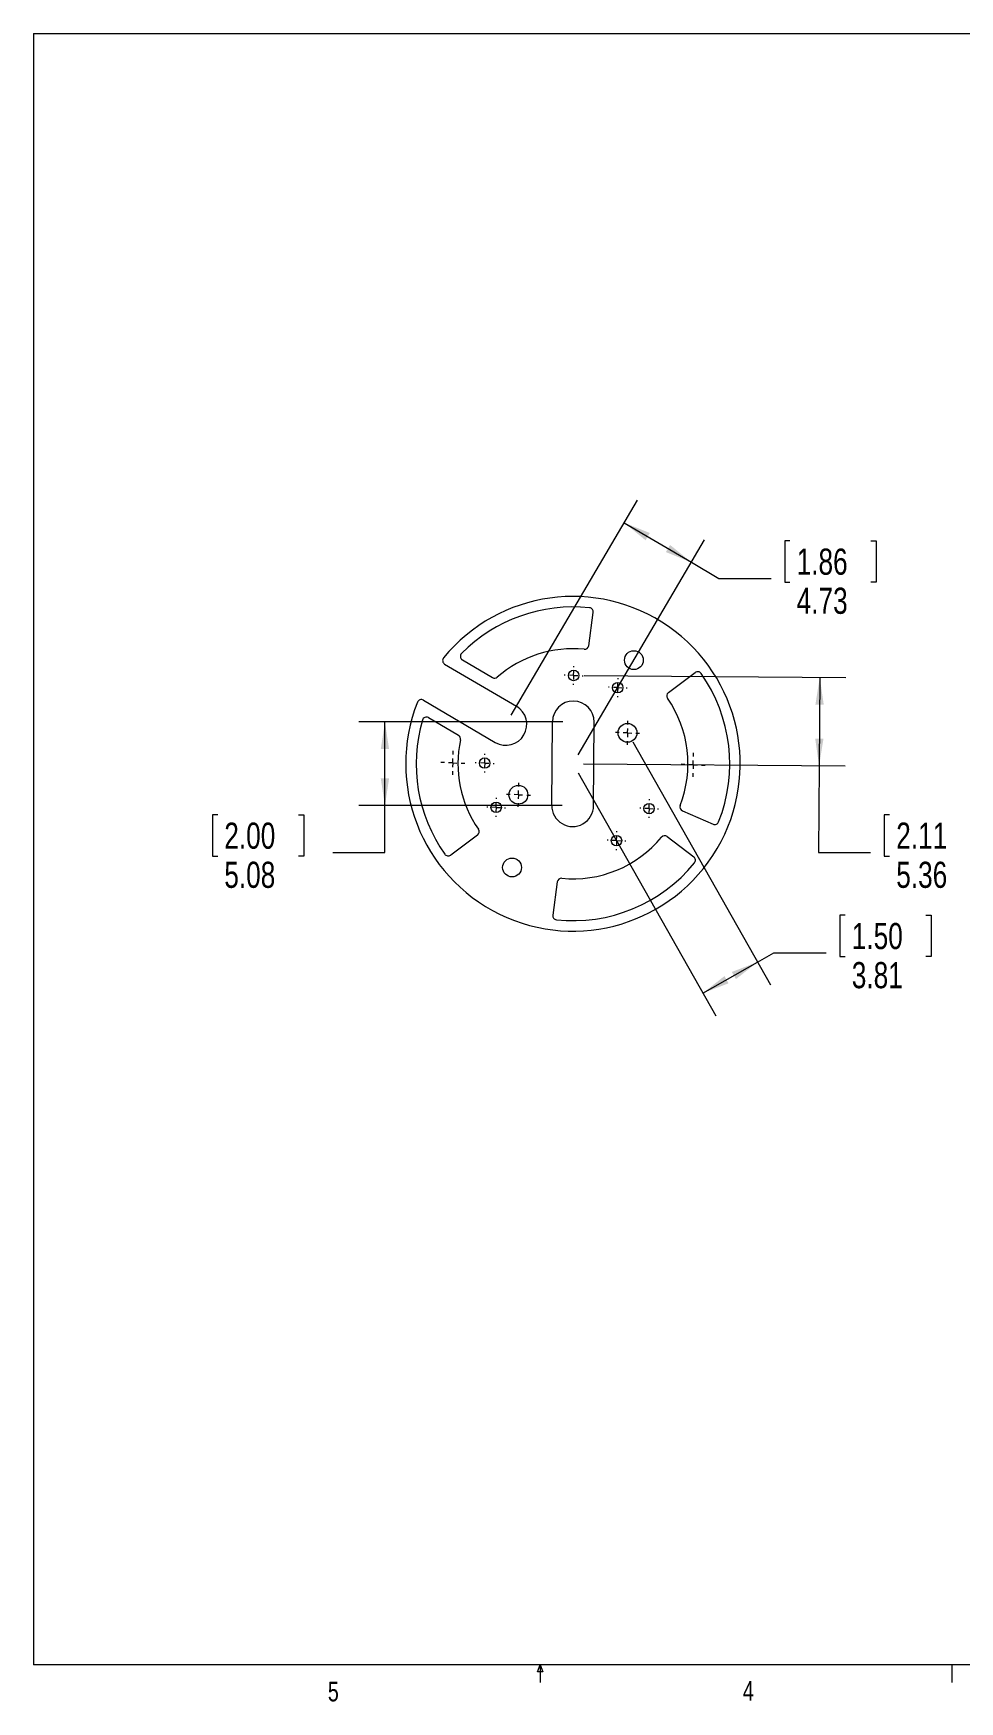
# Model space of a CAD drawing. Header units: millimetres. Extents: x 0.8 to 27, y 0.5 to 20.8.
# Drawn here: x 0.84 to 12.09, y 0.55 to 20.81 of the extents above; entities that cross this region are included whole.
import ezdxf

# ---------------------------------------------------------------- set-up
doc = ezdxf.new("R2010")
doc.units = ezdxf.units.MM
doc.styles.add('SLDTEXTSTYLE0', font='TXT', dxfattribs={"width": 0.75})
doc.dimstyles.new('SLDDIMSTYLE0', dxfattribs={"dimtxt": 0.3175, "dimasz": 0.3302, "dimexe": 0, "dimexo": 0.0625, "dimgap": 0.079375, "dimtad": 0, "dimtih": 1, "dimtoh": 1, "dimlfac": 5, "dimrnd": 1e-09, "dimzin": 12, "dimdsep": 46, "dimtxsty": 'SLDTEXTSTYLE0', "dimsah": 1, "dimcen": 0.09, "dimadec": 0, "dimazin": 3, "dimtfac": 1, "dimtofl": 0, "dimtmove": 0, "dimatfit": 3, "dimfxl": 1, "dimfrac": 2, "dimtolj": 1, "dimtzin": 12, "dimarcsym": 0})

# ---------------------------------------------------------------- blocks, each defined once
blk = doc.blocks.new('_D')
at = {"color": 7, "linetype": 'Continuous', "lineweight": 0}
for p, q in [((7.53, 13.009), (10.711, 12.984)), ((10.393, 12.986), (10.385, 11.914)), ((7.521, 11.936), (10.702, 11.911)), ((10.385, 11.914), (10.376, 10.861)), ((11.242, 11.318), (11.177, 11.318)), ((11.177, 11.318), (11.177, 10.814)), ((12.224, 11.318), (12.288, 11.318)), ((12.288, 11.318), (12.288, 10.814)), ((10.376, 10.861), (11.011, 10.861)), ((11.177, 10.814), (11.242, 10.814)), ((12.288, 10.814), (12.224, 10.814))]:
    blk.add_line(p, q, dxfattribs=at)
for points in [[(10.393, 12.986), (10.34, 12.657), (10.441, 12.656)], [(10.385, 11.914), (10.438, 12.243), (10.337, 12.244)]]:
    blk.add_solid(points, dxfattribs=at)
at = {"color": 7, "linetype": 'Continuous', "lineweight": 0, "char_height": 0.3175, "attachment_point": 1, "style": 'SLDTEXTSTYLE0'}
for s, insert in [('2.11', (11.322, 11.223)), ('5.36', (11.322, 10.748))]:
    blk.add_mtext(s, dxfattribs=dict(at, insert=insert))
blk = doc.blocks.new('_D_1')
at = {"color": 7, "linetype": 'Continuous', "lineweight": 0}
for p, q in [((7.271, 12.445), (4.792, 12.445)), ((5.11, 11.429), (5.11, 12.445)), ((7.263, 11.429), (4.792, 11.429)), ((5.11, 10.861), (5.11, 11.429)), ((3.078, 11.318), (3.013, 11.318)), ((3.013, 11.318), (3.013, 10.814)), ((4.06, 11.318), (4.125, 11.318)), ((4.125, 11.318), (4.125, 10.814)), ((3.013, 10.814), (3.078, 10.814)), ((4.125, 10.814), (4.06, 10.814)), ((4.475, 10.861), (5.11, 10.861))]:
    blk.add_line(p, q, dxfattribs=at)
for points in [[(5.11, 12.445), (5.059, 12.115), (5.16, 12.115)], [(5.11, 11.429), (5.16, 11.759), (5.059, 11.759)]]:
    blk.add_solid(points, dxfattribs=at)
at = {"color": 7, "linetype": 'Continuous', "lineweight": 0, "char_height": 0.3175, "attachment_point": 1, "style": 'SLDTEXTSTYLE0'}
for s, insert in [('2.00', (3.158, 11.223)), ('5.08', (3.158, 10.748))]:
    blk.add_mtext(s, dxfattribs=dict(at, insert=insert))
blk = doc.blocks.new('_D_2')
at = {"color": 7, "linetype": 'Continuous', "lineweight": 0}
for p, q in [((6.643, 12.526), (8.178, 15.137)), ((8.018, 14.864), (8.833, 14.384)), ((7.459, 12.047), (8.994, 14.658)), ((10.031, 14.646), (9.967, 14.646)), ((9.967, 14.646), (9.967, 14.142)), ((11.014, 14.646), (11.078, 14.646)), ((11.078, 14.646), (11.078, 14.142)), ((8.833, 14.384), (9.166, 14.188)), ((9.166, 14.188), (9.801, 14.188)), ((9.967, 14.142), (10.031, 14.142)), ((11.078, 14.142), (11.014, 14.142))]:
    blk.add_line(p, q, dxfattribs=at)
for points in [[(8.018, 14.864), (8.276, 14.652), (8.328, 14.74)], [(8.833, 14.384), (8.574, 14.595), (8.523, 14.508)]]:
    blk.add_solid(points, dxfattribs=at)
at = {"color": 7, "linetype": 'Continuous', "lineweight": 0, "char_height": 0.3175, "attachment_point": 1, "style": 'SLDTEXTSTYLE0'}
for s, insert in [('1.86', (10.112, 14.551)), ('4.73', (10.112, 14.076))]:
    blk.add_mtext(s, dxfattribs=dict(at, insert=insert))
blk = doc.blocks.new('_D_3')
at = {"color": 7, "linetype": 'Continuous', "lineweight": 0}
for p, q in [((8.12, 12.202), (9.793, 9.252)), ((7.457, 11.827), (9.13, 8.876)), ((10.701, 10.099), (10.636, 10.099)), ((10.636, 10.099), (10.636, 9.595)), ((11.683, 10.099), (11.748, 10.099)), ((11.748, 10.099), (11.748, 9.595)), ((8.973, 9.152), (9.636, 9.528)), ((9.636, 9.528), (9.836, 9.641)), ((9.836, 9.641), (10.471, 9.641)), ((10.636, 9.595), (10.701, 9.595)), ((11.748, 9.595), (11.683, 9.595))]:
    blk.add_line(p, q, dxfattribs=at)
for points in [[(9.636, 9.528), (9.324, 9.409), (9.374, 9.321)], [(8.973, 9.152), (9.285, 9.271), (9.235, 9.359)]]:
    blk.add_solid(points, dxfattribs=at)
at = {"color": 7, "linetype": 'Continuous', "lineweight": 0, "char_height": 0.3175, "attachment_point": 1, "style": 'SLDTEXTSTYLE0'}
for s, insert in [('1.50', (10.782, 10.004)), ('3.81', (10.782, 9.529))]:
    blk.add_mtext(s, dxfattribs=dict(at, insert=insert))
blk = doc.blocks.new('SW_CENTERMARKSYMBOL_0')
at = {"color": 0, "linetype": 'Continuous', "lineweight": 0}
for p, q in [((-0.102, 0.004), (-0.114, 0.004)), ((0, 0), (-0.051, 0.002)), ((0, 0), (-0.002, -0.051)), ((0, 0), (0.002, 0.051)), ((0, 0), (0.051, -0.002)), ((0.004, 0.102), (0.004, 0.114)), ((-0.004, -0.102), (-0.004, -0.114)), ((0.102, -0.004), (0.114, -0.004))]:
    blk.add_line(p, q, dxfattribs=at)
blk = doc.blocks.new('SW_CENTERMARKSYMBOL_1')
at = {"color": 0, "linetype": 'Continuous', "lineweight": 0}
for p, q in [((-0.102, 0.004), (-0.114, 0.004)), ((0, 0), (-0.051, 0.002)), ((0, 0), (-0.002, -0.051)), ((0, 0), (0.002, 0.051)), ((0, 0), (0.051, -0.002)), ((0.004, 0.102), (0.004, 0.114)), ((-0.004, -0.102), (-0.004, -0.114)), ((0.102, -0.004), (0.114, -0.004))]:
    blk.add_line(p, q, dxfattribs=at)
blk = doc.blocks.new('SW_CENTERMARKSYMBOL_2')
at = {"color": 0, "linetype": 'Continuous', "lineweight": 0}
for p, q in [((-0.102, 0.004), (-0.114, 0.004)), ((0, 0), (-0.051, 0.002)), ((0, 0), (-0.002, -0.051)), ((0, 0), (0.002, 0.051)), ((0, 0), (0.051, -0.002)), ((0.004, 0.102), (0.004, 0.114)), ((-0.004, -0.102), (-0.004, -0.114)), ((0.102, -0.004), (0.114, -0.004))]:
    blk.add_line(p, q, dxfattribs=at)
blk = doc.blocks.new('SW_CENTERMARKSYMBOL_3')
at = {"color": 0, "linetype": 'Continuous', "lineweight": 0}
for p, q in [((-0.102, 0.004), (-0.114, 0.004)), ((0, 0), (-0.051, 0.002)), ((0, 0), (-0.002, -0.051)), ((0, 0), (0.002, 0.051)), ((0, 0), (0.051, -0.002)), ((0.004, 0.102), (0.004, 0.114)), ((-0.004, -0.102), (-0.004, -0.114)), ((0.102, -0.004), (0.114, -0.004))]:
    blk.add_line(p, q, dxfattribs=at)
blk = doc.blocks.new('SW_CENTERMARKSYMBOL_4')
at = {"color": 0, "linetype": 'Continuous', "lineweight": 0}
for p, q in [((-0.102, 0.004), (-0.114, 0.004)), ((0, 0), (-0.051, 0.002)), ((0, 0), (-0.002, -0.051)), ((0, 0), (0.002, 0.051)), ((0, 0), (0.051, -0.002)), ((0.004, 0.102), (0.004, 0.114)), ((-0.004, -0.102), (-0.004, -0.114)), ((0.102, -0.004), (0.114, -0.004))]:
    blk.add_line(p, q, dxfattribs=at)
blk = doc.blocks.new('SW_CENTERMARKSYMBOL_5')
at = {"color": 0, "linetype": 'Continuous', "lineweight": 0}
for p, q in [((-0.102, 0.004), (-0.114, 0.004)), ((0, 0), (-0.051, 0.002)), ((0, 0), (-0.002, -0.051)), ((0, 0), (0.002, 0.051)), ((0, 0), (0.051, -0.002)), ((0.004, 0.102), (0.004, 0.114)), ((-0.004, -0.102), (-0.004, -0.114)), ((0.102, -0.004), (0.114, -0.004))]:
    blk.add_line(p, q, dxfattribs=at)
blk = doc.blocks.new('SW_CENTERMARKSYMBOL_6')
at = {"color": 0, "linetype": 'Continuous', "lineweight": 0}
for p, q in [((-0.102, 0.004), (-0.146, 0.005)), ((0, 0), (-0.051, 0.002)), ((0, 0), (-0.002, -0.051)), ((0, 0), (0.002, 0.051)), ((0, 0), (0.051, -0.002)), ((0.004, 0.102), (0.005, 0.146)), ((-0.004, -0.102), (-0.005, -0.146)), ((0.102, -0.004), (0.146, -0.005))]:
    blk.add_line(p, q, dxfattribs=at)
blk = doc.blocks.new('SW_CENTERMARKSYMBOL_7')
at = {"color": 0, "linetype": 'Continuous', "lineweight": 0}
for p, q in [((-0.102, 0.004), (-0.146, 0.005)), ((0, 0), (-0.051, 0.002)), ((0, 0), (-0.002, -0.051)), ((0, 0), (0.002, 0.051)), ((0, 0), (0.051, -0.002)), ((0.004, 0.102), (0.005, 0.146)), ((-0.004, -0.102), (-0.005, -0.146)), ((0.102, -0.004), (0.146, -0.005))]:
    blk.add_line(p, q, dxfattribs=at)
blk = doc.blocks.new('SW_CENTERMARKSYMBOL_8')
at = {"color": 0, "linetype": 'Continuous', "lineweight": 0}
for p, q in [((-0.102, 0.004), (-0.146, 0.005)), ((0, 0), (-0.051, 0.002)), ((0, 0), (-0.002, -0.051)), ((0, 0), (0.002, 0.051)), ((0, 0), (0.051, -0.002)), ((0.004, 0.102), (0.005, 0.146)), ((-0.004, -0.102), (-0.005, -0.146)), ((0.102, -0.004), (0.146, -0.005))]:
    blk.add_line(p, q, dxfattribs=at)
blk = doc.blocks.new('SW_CENTERMARKSYMBOL_9')
at = {"color": 0, "linetype": 'Continuous', "lineweight": 0}
for p, q in [((-0.102, 0.004), (-0.146, 0.005)), ((0, 0), (-0.051, 0.002)), ((0, 0), (-0.002, -0.051)), ((0, 0), (0.002, 0.051)), ((0, 0), (0.051, -0.002)), ((0.004, 0.102), (0.005, 0.146)), ((-0.004, -0.102), (-0.005, -0.146)), ((0.102, -0.004), (0.146, -0.005))]:
    blk.add_line(p, q, dxfattribs=at)

msp = doc.modelspace()

# ---------------------------------------------------------------- linework, layer by layer
at = {"color": 7, "linetype": 'Continuous', "lineweight": 0}
for p, q in [((0.838, 20.8079), (27, 20.8079)), ((0.838, 20.8079), (0.838, 0.9959)), ((27, 0.9959), (0.838, 0.9959)), ((6.9632, 0.9081), (6.9969, 0.9959)), ((7.0288, 0.9081), (6.9632, 0.9081)), ((6.9969, 0.9959), (6.9969, 0.7805)), ((6.9969, 0.9959), (7.0288, 0.9081)), ((11.9975, 0.9959), (11.9975, 0.7805))]:
    msp.add_line(p, q, dxfattribs=at)
at = {"color": 7, "linetype": 'Continuous', "lineweight": 15}
for p, q in [((7.5865, 13.3711), (7.6405, 13.7741)), ((6.0512, 13.1981), (6.416, 12.9836)), ((5.8354, 13.1481), (6.7077, 12.6353)), ((8.5539, 12.8024), (8.8798, 13.0455)), ((5.578, 12.7102), (6.4502, 12.1974)), ((5.6392, 12.4974), (6.0041, 12.2829)), ((7.1363, 11.4311), (7.1443, 12.447)), ((7.6443, 11.4271), (7.6523, 12.443)), ((8.7235, 11.3654), (9.097, 11.2048)), ((6.2347, 11.0717), (5.9088, 10.8286)), ((8.5402, 11.0536), (8.8622, 10.8053)), ((7.2021, 10.503), (7.1481, 10.1))]:
    msp.add_line(p, q, dxfattribs=at)
for centre, radius in [((8.1345, 13.1961), 0.1143), ((7.4027, 13.0098), 0.0635), ((7.938, 12.8619), 0.0635), ((8.0572, 12.3128), 0.1143), ((6.3215, 11.9455), 0.0635), ((6.7314, 11.5612), 0.1143), ((6.461, 11.408), 0.0635), ((8.3191, 11.3934), 0.0635), ((7.9234, 11.0038), 0.0635), ((6.6541, 10.678), 0.1143)]:
    msp.add_circle(centre, radius, dxfattribs=at)
for centre, radius, start, end in [((7.3943, 11.937), 2.032, 158.39952, 140.69975), ((7.3943, 11.937), 1.905, 83.93749, 135.27469), ((7.5901, 13.7809), 0.0508, 352.36755, 83.93749), ((5.8612, 13.1919), 0.0508, 140.69975, 239.54964), ((6.0769, 13.2419), 0.0508, 135.27469, 239.54964), ((7.3943, 11.937), 1.397, 84.37834, 131.14116), ((7.5361, 13.3779), 0.0508, 264.37834, 352.36755), ((6.4418, 13.0274), 0.0508, 239.54964, 311.14116), ((8.9102, 13.0048), 0.0508, 35.16047, 126.73041), ((7.3943, 11.937), 1.905, 338.30035, 35.16047), ((8.5843, 12.7617), 0.0508, 126.73041, 214.71962), ((5.5522, 12.6664), 0.0508, 59.54964, 158.39952), ((6.5789, 12.4164), 0.254, 239.54964, 59.54964), ((7.3983, 12.445), 0.254, 359.54964, 179.54964), ((7.3943, 11.937), 1.397, 338.7412, 34.71962), ((7.3943, 11.937), 1.905, 163.82459, 215.16047), ((5.6135, 12.4536), 0.0508, 59.54964, 163.82459), ((7.3943, 11.937), 1.397, 167.95812, 214.71962), ((5.9783, 12.2391), 0.0508, 347.95812, 59.54964), ((7.3903, 11.4291), 0.254, 179.54964, 359.54964), ((8.7436, 11.4121), 0.0508, 158.7412, 246.73041), ((9.1171, 11.2515), 0.0508, 246.73041, 338.30035), ((6.2043, 11.1124), 0.0508, 306.73041, 34.71962), ((7.3943, 11.937), 1.397, 264.37834, 320.35676), ((8.5091, 11.0133), 0.0508, 52.36755, 140.35676), ((5.8784, 10.8693), 0.0508, 215.16047, 306.73041), ((8.8311, 10.7651), 0.0508, 320.79761, 52.36755), ((7.3943, 11.937), 1.905, 263.93749, 320.79761), ((7.2525, 10.4962), 0.0508, 84.37834, 172.36755), ((7.1985, 10.0932), 0.0508, 172.36755, 263.93749)]:
    msp.add_arc(centre, radius, start, end, dxfattribs=at)

# ---------------------------------------------------------------- block references
at = {"color": 7, "linetype": 'Continuous', "lineweight": 0}
for name, p in [('SW_CENTERMARKSYMBOL_5', (7.4027, 13.0098)), ('SW_CENTERMARKSYMBOL_2', (7.938, 12.8619)), ('SW_CENTERMARKSYMBOL_6', (8.0572, 12.3128)), ('SW_CENTERMARKSYMBOL_8', (5.9338, 11.9485)), ('SW_CENTERMARKSYMBOL_0', (6.3215, 11.9455)), ('SW_CENTERMARKSYMBOL_9', (8.8547, 11.9256)), ('SW_CENTERMARKSYMBOL_7', (6.7314, 11.5612)), ('SW_CENTERMARKSYMBOL_3', (6.461, 11.408)), ('SW_CENTERMARKSYMBOL_4', (8.3191, 11.3934)), ('SW_CENTERMARKSYMBOL_1', (7.9234, 11.0038))]:
    msp.add_blockref(name, p, dxfattribs=at)

# ---------------------------------------------------------------- texts
at = {"color": 7, "linetype": 'Continuous', "lineweight": 0, "char_height": 0.2381, "attachment_point": 1, "style": 'SLDTEXTSTYLE0'}
for s, insert in [('5', (4.4165, 0.7889)), ('4', (9.4585, 0.7969))]:
    msp.add_mtext(s, dxfattribs=dict(at, insert=insert))

# ---------------------------------------------------------------- dimensions: what is measured, and where the dimension line sits
at = {"color": 7, "linetype": 'Continuous', "lineweight": 0}
for base, p1, p2, angle, picture, middle in [((8.8329, 14.3842), (6.5789, 12.4164), (7.3943, 11.937), 329.54964, '_D_2', (9.1662, 14.1883)), ((10.3847, 11.9135), (7.4027, 13.0098), (7.3943, 11.937), 89.54964, '_D', (10.3764, 10.8608)), ((5.1097, 12.445), (7.3903, 11.4291), (7.3983, 12.445), 90, '_D_1', (5.1097, 10.8608)), ((8.9731, 9.1522), (8.0572, 12.3128), (7.3943, 11.937), 29.54964, '_D_3', (9.8357, 9.6413))]:
    dim = msp.add_linear_dim(base=base, p1=p1, p2=p2, angle=angle, dimstyle='SLDDIMSTYLE0', dxfattribs=at)
    dim.commit()
    dim.dimension.update_dxf_attribs({"geometry": picture, "text_midpoint": middle, "dimtype": 160})

doc.saveas('drawing.dxf')
